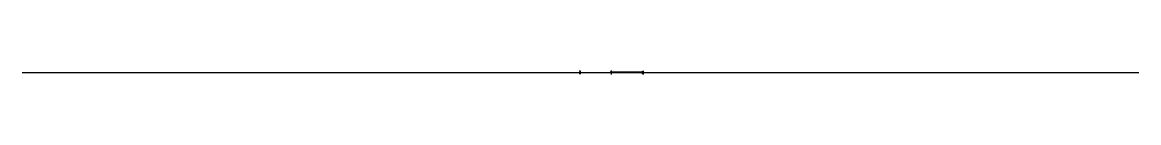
# Model space of a CAD drawing. Units: millimetres at full size, sheet at 1:100. Extents: x -15551 to 15061, y -3545 to -3435.
import ezdxf

# ---------------------------------------------------------------- set-up
doc = ezdxf.new("R2010")
doc.units = ezdxf.units.MM
doc.header["$LTSCALE"] = 100
doc.layers.add('0-0', color=7, linetype='Continuous')

msp = doc.modelspace()

# ---------------------------------------------------------------- linework, layer by layer
at = {"layer": '0-0'}
for p, q in [((-15551, -3489.8), (15061.2, -3489.8)), ((-244.9, -3454.8), (-279.9, -3454.8)), ((-244.9, -3524.8), (-279.9, -3524.8)), ((-244.9, -3524.8), (-244.9, -3454.8)), ((640.1, -3501.8), (-244.9, -3501.8)), ((1455.1, -3477.8), (570.1, -3477.8)), ((605.1, -3544.8), (605.1, -3434.8)), ((1455.1, -3454.8), (1490.1, -3454.8)), ((1455.1, -3524.8), (1455.1, -3454.8)), ((1455.1, -3524.8), (1490.1, -3524.8))]:
    msp.add_line(p, q, dxfattribs=at)

doc.saveas('drawing.dxf')
